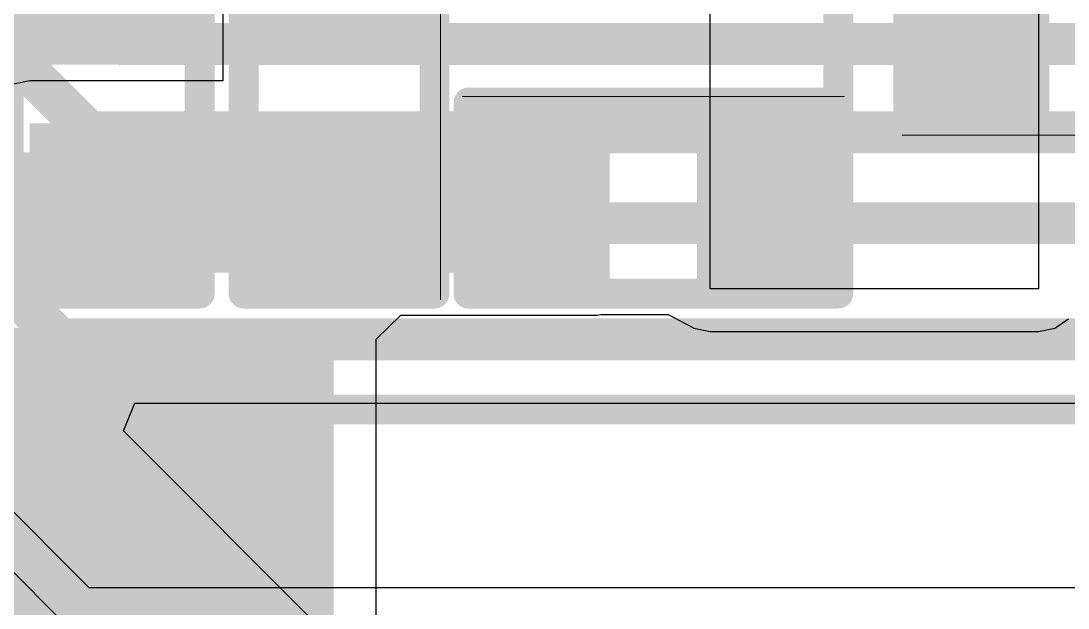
# Model space of a CAD drawing. Header units: inches. Extents: x -3 to 289, y -11 to 89.
# Drawn here: x 71.034 to 75.493, y 7.235 to 9.732 of the extents above; entities that cross this region are included whole.
import ezdxf

# ---------------------------------------------------------------- set-up
doc = ezdxf.new("R2010")
doc.units = ezdxf.units.IN
for name, color, linetype in [('Bottom Layer', 5, 'Continuous'), ('Layer 1', 16, 'Continuous'), ('Top Layer', 1, 'Continuous'), ('Top Overlay', 2, 'Continuous'), ('Top Paste', 8, 'Continuous'), ('Top Solder', 216, 'Continuous')]:
    doc.layers.add(name, color=color, linetype=linetype)

# ---------------------------------------------------------------- blocks, each defined once
blk = doc.blocks.new('R___0402_51')
at = {"layer": 'Top Layer'}
for points in [[(-0.6985, -0.3175), (-0.6985, 0.3175), (-0.2413, 0.3175), (-0.2413, -0.3175)], [(0.2413, -0.3175), (0.2413, 0.3175), (0.6985, 0.3175), (0.6985, -0.3175)]]:
    blk.add_hatch(color=1, dxfattribs=at).paths.add_polyline_path(points)
at = {"layer": 'Top Paste'}
for points in [[(-0.6985, -0.3175), (-0.6985, 0.3175), (-0.2413, 0.3175), (-0.2413, -0.3175)], [(0.2413, -0.3175), (0.2413, 0.3175), (0.6985, 0.3175), (0.6985, -0.3175)]]:
    blk.add_hatch(color=8, dxfattribs=at).paths.add_polyline_path(points)
at = {"layer": 'Top Solder'}
for points in [[(-0.7535, -0.3725), (-0.7535, 0.3725), (-0.1863, 0.3725), (-0.1863, -0.3725)], [(0.1863, -0.3725), (0.1863, 0.3725), (0.7535, 0.3725), (0.7535, -0.3725)]]:
    blk.add_hatch(color=216, dxfattribs=at).paths.add_polyline_path(points)
at = {"layer": 'Top Overlay'}
for points in [[(-0.7874, 0.4064, 0.127, 0.127, 0), (-0.7874, -0.4064, 0.127, 0.127, 0)], [(-0.7874, 0.4064, 0.127, 0.127, 0), (0.7874, 0.4064, 0.127, 0.127, 0)], [(0.7874, 0.4064, 0.127, 0.127, 0), (0.7874, -0.4064, 0.127, 0.127, 0)], [(-0.7874, -0.4064, 0.127, 0.127, 0), (0.7874, -0.4064, 0.127, 0.127, 0)], [(-0.8128, -0.4318, 0.00323, 0.00323, 0), (0.8128, -0.4318, 0.00323, 0.00323, 0)]]:
    blk.add_lwpolyline(points, format="xyseb", dxfattribs=at)
for points in [[(-0.8191, 0.4064, 0.0635, 0.0635, 1), (-0.7556, 0.4064, 0.0635, 0.0635, 1)], [(-0.8191, 0.4064, 0.0635, 0.0635, 1), (-0.7556, 0.4064, 0.0635, 0.0635, 1)], [(0.7556, 0.4064, 0.0635, 0.0635, 1), (0.8191, 0.4064, 0.0635, 0.0635, 1)], [(0.7556, 0.4064, 0.0635, 0.0635, 1), (0.8191, 0.4064, 0.0635, 0.0635, 1)], [(-0.8191, -0.4064, 0.0635, 0.0635, 1), (-0.7556, -0.4064, 0.0635, 0.0635, 1)], [(-0.8191, -0.4064, 0.0635, 0.0635, 1), (-0.7556, -0.4064, 0.0635, 0.0635, 1)], [(0.7556, -0.4064, 0.0635, 0.0635, 1), (0.8191, -0.4064, 0.0635, 0.0635, 1)], [(0.7556, -0.4064, 0.0635, 0.0635, 1), (0.8191, -0.4064, 0.0635, 0.0635, 1)], [(-0.8136, -0.4318, 0.00161, 0.00161, 1), (-0.812, -0.4318, 0.00161, 0.00161, 1)], [(0.812, -0.4318, 0.00161, 0.00161, 1), (0.8136, -0.4318, 0.00161, 0.00161, 1)]]:
    blk.add_lwpolyline(points, format="xyseb", close=True, dxfattribs=at)
blk = doc.blocks.new('R___0402_55')
at = {"layer": 'Top Layer'}
for points in [[(-0.6985, -0.3175), (-0.6985, 0.3175), (-0.2413, 0.3175), (-0.2413, -0.3175)], [(0.2413, -0.3175), (0.2413, 0.3175), (0.6985, 0.3175), (0.6985, -0.3175)]]:
    blk.add_hatch(color=1, dxfattribs=at).paths.add_polyline_path(points)
at = {"layer": 'Top Paste'}
for points in [[(-0.6985, -0.3175), (-0.6985, 0.3175), (-0.2413, 0.3175), (-0.2413, -0.3175)], [(0.2413, -0.3175), (0.2413, 0.3175), (0.6985, 0.3175), (0.6985, -0.3175)]]:
    blk.add_hatch(color=8, dxfattribs=at).paths.add_polyline_path(points)
at = {"layer": 'Top Solder'}
for points in [[(-0.7535, -0.3725), (-0.7535, 0.3725), (-0.1863, 0.3725), (-0.1863, -0.3725)], [(0.1863, -0.3725), (0.1863, 0.3725), (0.7535, 0.3725), (0.7535, -0.3725)]]:
    blk.add_hatch(color=216, dxfattribs=at).paths.add_polyline_path(points)
at = {"layer": 'Top Overlay'}
for points in [[(0.7874, 0.4064, 0.127, 0.127, 0), (-0.7874, 0.4064, 0.127, 0.127, 0)], [(-0.7874, -0.4064, 0.127, 0.127, 0), (-0.7874, 0.4064, 0.127, 0.127, 0)], [(0.7874, -0.4064, 0.127, 0.127, 0), (0.7874, 0.4064, 0.127, 0.127, 0)], [(0.7874, -0.4064, 0.127, 0.127, 0), (-0.7874, -0.4064, 0.127, 0.127, 0)], [(0.8128, -0.4318, 0.00323, 0.00323, 0), (-0.8128, -0.4318, 0.00323, 0.00323, 0)]]:
    blk.add_lwpolyline(points, format="xyseb", dxfattribs=at)
for points in [[(-0.8191, 0.4064, 0.0635, 0.0635, 1), (-0.7556, 0.4064, 0.0635, 0.0635, 1)], [(-0.8191, 0.4064, 0.0635, 0.0635, 1), (-0.7556, 0.4064, 0.0635, 0.0635, 1)], [(0.7556, 0.4064, 0.0635, 0.0635, 1), (0.8191, 0.4064, 0.0635, 0.0635, 1)], [(0.7556, 0.4064, 0.0635, 0.0635, 1), (0.8191, 0.4064, 0.0635, 0.0635, 1)], [(-0.8191, -0.4064, 0.0635, 0.0635, 1), (-0.7556, -0.4064, 0.0635, 0.0635, 1)], [(-0.8191, -0.4064, 0.0635, 0.0635, 1), (-0.7556, -0.4064, 0.0635, 0.0635, 1)], [(0.7556, -0.4064, 0.0635, 0.0635, 1), (0.8191, -0.4064, 0.0635, 0.0635, 1)], [(0.7556, -0.4064, 0.0635, 0.0635, 1), (0.8191, -0.4064, 0.0635, 0.0635, 1)], [(-0.8136, -0.4318, 0.00161, 0.00161, 1), (-0.812, -0.4318, 0.00161, 0.00161, 1)], [(0.812, -0.4318, 0.00161, 0.00161, 1), (0.8136, -0.4318, 0.00161, 0.00161, 1)]]:
    blk.add_lwpolyline(points, format="xyseb", close=True, dxfattribs=at)
blk = doc.blocks.new('R___0402_56')
at = {"layer": 'Top Layer'}
for points in [[(-0.6985, -0.3175), (-0.6985, 0.3175), (-0.2413, 0.3175), (-0.2413, -0.3175)], [(0.2413, -0.3175), (0.2413, 0.3175), (0.6985, 0.3175), (0.6985, -0.3175)]]:
    blk.add_hatch(color=1, dxfattribs=at).paths.add_polyline_path(points)
at = {"layer": 'Top Paste'}
for points in [[(-0.6985, -0.3175), (-0.6985, 0.3175), (-0.2413, 0.3175), (-0.2413, -0.3175)], [(0.2413, -0.3175), (0.2413, 0.3175), (0.6985, 0.3175), (0.6985, -0.3175)]]:
    blk.add_hatch(color=8, dxfattribs=at).paths.add_polyline_path(points)
at = {"layer": 'Top Solder'}
for points in [[(-0.7535, -0.3725), (-0.7535, 0.3725), (-0.1863, 0.3725), (-0.1863, -0.3725)], [(0.1863, -0.3725), (0.1863, 0.3725), (0.7535, 0.3725), (0.7535, -0.3725)]]:
    blk.add_hatch(color=216, dxfattribs=at).paths.add_polyline_path(points)
at = {"layer": 'Top Overlay'}
for points in [[(-0.7874, 0.4064, 0.127, 0.127, 0), (-0.7874, -0.4064, 0.127, 0.127, 0)], [(0.7874, 0.4064, 0.127, 0.127, 0), (-0.7874, 0.4064, 0.127, 0.127, 0)], [(0.7874, 0.4064, 0.127, 0.127, 0), (0.7874, -0.4064, 0.127, 0.127, 0)], [(0.7874, -0.4064, 0.127, 0.127, 0), (-0.7874, -0.4064, 0.127, 0.127, 0)], [(0.8128, -0.4318, 0.00323, 0.00323, 0), (-0.8128, -0.4318, 0.00323, 0.00323, 0)]]:
    blk.add_lwpolyline(points, format="xyseb", dxfattribs=at)
for points in [[(-0.8191, 0.4064, 0.0635, 0.0635, 1), (-0.7556, 0.4064, 0.0635, 0.0635, 1)], [(-0.8191, 0.4064, 0.0635, 0.0635, 1), (-0.7556, 0.4064, 0.0635, 0.0635, 1)], [(0.7556, 0.4064, 0.0635, 0.0635, 1), (0.8191, 0.4064, 0.0635, 0.0635, 1)], [(0.7556, 0.4064, 0.0635, 0.0635, 1), (0.8191, 0.4064, 0.0635, 0.0635, 1)], [(-0.8191, -0.4064, 0.0635, 0.0635, 1), (-0.7556, -0.4064, 0.0635, 0.0635, 1)], [(-0.8191, -0.4064, 0.0635, 0.0635, 1), (-0.7556, -0.4064, 0.0635, 0.0635, 1)], [(0.7556, -0.4064, 0.0635, 0.0635, 1), (0.8191, -0.4064, 0.0635, 0.0635, 1)], [(0.7556, -0.4064, 0.0635, 0.0635, 1), (0.8191, -0.4064, 0.0635, 0.0635, 1)], [(-0.8136, -0.4318, 0.00161, 0.00161, 1), (-0.812, -0.4318, 0.00161, 0.00161, 1)], [(0.812, -0.4318, 0.00161, 0.00161, 1), (0.8136, -0.4318, 0.00161, 0.00161, 1)]]:
    blk.add_lwpolyline(points, format="xyseb", close=True, dxfattribs=at)
blk = doc.blocks.new('R___0402_59')
at = {"layer": 'Top Layer'}
for points in [[(-0.6985, -0.3175), (-0.6985, 0.3175), (-0.2413, 0.3175), (-0.2413, -0.3175)], [(0.2413, -0.3175), (0.2413, 0.3175), (0.6985, 0.3175), (0.6985, -0.3175)]]:
    blk.add_hatch(color=1, dxfattribs=at).paths.add_polyline_path(points)
at = {"layer": 'Top Paste'}
for points in [[(-0.6985, -0.3175), (-0.6985, 0.3175), (-0.2413, 0.3175), (-0.2413, -0.3175)], [(0.2413, -0.3175), (0.2413, 0.3175), (0.6985, 0.3175), (0.6985, -0.3175)]]:
    blk.add_hatch(color=8, dxfattribs=at).paths.add_polyline_path(points)
at = {"layer": 'Top Solder'}
for points in [[(-0.7535, -0.3725), (-0.7535, 0.3725), (-0.1863, 0.3725), (-0.1863, -0.3725)], [(0.1863, -0.3725), (0.1863, 0.3725), (0.7535, 0.3725), (0.7535, -0.3725)]]:
    blk.add_hatch(color=216, dxfattribs=at).paths.add_polyline_path(points)
at = {"layer": 'Top Overlay'}
for points in [[(-0.7874, -0.4064, 0.127, 0.127, 0), (-0.7874, 0.4064, 0.127, 0.127, 0)], [(-0.7874, 0.4064, 0.127, 0.127, 0), (0.7874, 0.4064, 0.127, 0.127, 0)], [(0.7874, -0.4064, 0.127, 0.127, 0), (0.7874, 0.4064, 0.127, 0.127, 0)], [(-0.7874, -0.4064, 0.127, 0.127, 0), (0.7874, -0.4064, 0.127, 0.127, 0)], [(-0.8128, -0.4318, 0.00323, 0.00323, 0), (0.8128, -0.4318, 0.00323, 0.00323, 0)]]:
    blk.add_lwpolyline(points, format="xyseb", dxfattribs=at)
for points in [[(-0.8191, 0.4064, 0.0635, 0.0635, 1), (-0.7556, 0.4064, 0.0635, 0.0635, 1)], [(-0.8191, 0.4064, 0.0635, 0.0635, 1), (-0.7556, 0.4064, 0.0635, 0.0635, 1)], [(0.7556, 0.4064, 0.0635, 0.0635, 1), (0.8191, 0.4064, 0.0635, 0.0635, 1)], [(0.7556, 0.4064, 0.0635, 0.0635, 1), (0.8191, 0.4064, 0.0635, 0.0635, 1)], [(-0.8191, -0.4064, 0.0635, 0.0635, 1), (-0.7556, -0.4064, 0.0635, 0.0635, 1)], [(-0.8191, -0.4064, 0.0635, 0.0635, 1), (-0.7556, -0.4064, 0.0635, 0.0635, 1)], [(0.7556, -0.4064, 0.0635, 0.0635, 1), (0.8191, -0.4064, 0.0635, 0.0635, 1)], [(0.7556, -0.4064, 0.0635, 0.0635, 1), (0.8191, -0.4064, 0.0635, 0.0635, 1)], [(-0.8136, -0.4318, 0.00161, 0.00161, 1), (-0.812, -0.4318, 0.00161, 0.00161, 1)], [(0.812, -0.4318, 0.00161, 0.00161, 1), (0.8136, -0.4318, 0.00161, 0.00161, 1)]]:
    blk.add_lwpolyline(points, format="xyseb", close=True, dxfattribs=at)
blk = doc.blocks.new('693071010811_82')
at = {"layer": 'Top Layer'}
blk.add_hatch(color=1, dxfattribs=at).paths.add_polyline_path([(-0.175, 7.725), (1.625, 7.725), (1.625, 6.325), (-0.175, 6.325)])
at = {"layer": 'Top Paste'}
blk.add_hatch(color=8, dxfattribs=at).paths.add_polyline_path([(-0.175, 7.725), (1.625, 7.725), (1.625, 6.325), (-0.175, 6.325)])
at = {"layer": 'Top Solder'}
blk.add_hatch(color=216, dxfattribs=at).paths.add_polyline_path([(-0.225, 7.775), (1.675, 7.775), (1.675, 6.275), (-0.225, 6.275)])
at = {"layer": 'Top Overlay'}
for points in [[(1.8553, 7.4261, 0.127, 0.127, 0), (5.2742, 7.4261, 0.127, 0.127, 0)], [(5.2742, 7.4261, 0.127, 0.127, 0), (6.975, 7.4261, 0.127, 0.127, 0)]]:
    blk.add_lwpolyline(points, format="xyseb", dxfattribs=at)
for points in [[(1.8236, 7.4261, 0.0635, 0.0635, 1), (1.8871, 7.4261, 0.0635, 0.0635, 1)], [(5.2424, 7.4261, 0.0635, 0.0635, 1), (5.3059, 7.4261, 0.0635, 0.0635, 1)], [(5.2424, 7.4261, 0.0635, 0.0635, 1), (5.3059, 7.4261, 0.0635, 0.0635, 1)]]:
    blk.add_lwpolyline(points, format="xyseb", close=True, dxfattribs=at)

msp = doc.modelspace()

# ---------------------------------------------------------------- hatches: boundary and pattern name
at = {"layer": 'Top Layer'}
for points in [[(71.0717, 8.6614), (73.4862, 8.6614), (73.4862, 9.2964), (71.0717, 9.2964)], [(72.3654, 8.378), (69.3803, 8.378), (69.3803, 6.978), (72.3654, 6.978)]]:
    msp.add_hatch(color=1, dxfattribs=at).paths.add_polyline_path(points)

# ---------------------------------------------------------------- linework, layer by layer
at = {"layer": 'Bottom Layer'}
for p, q in [((68.3603, 10.0292), (71.2497, 7.1398)), ((71.3248, 7.3211), (69.0179, 9.628)), ((96.6439, 7.3211), (71.3248, 7.3211))]:
    msp.add_line(p, q, dxfattribs=at)
at = {"layer": 'Layer 1'}
for p, q in [((71.4711, 7.9888), (71.5197, 8.1061)), ((71.5197, 8.1061), (97.9573, 8.1061)), ((72.7421, 6.7178), (71.4711, 7.9888))]:
    msp.add_line(p, q, dxfattribs=at)
for points in [[(57.6186, 20.771, 0.1778, 0.1778, 0), (72.6548, 5.7347, 0.1778, 0.1778, 0)], [(59.764, 19.3114, 0.1778, 0.1778, 0), (72.6294, 6.4459, 0.1778, 0.1778, 0)], [(63.5528, 16.0255, 0.1778, 0.1778, 0), (71.2002, 8.378, 0.1778, 0.1778, 0)], [(64.1571, 15.9241, 0.1778, 0.1778, 0), (71.2088, 8.8724, 0.1778, 0.1778, 0)], [(64.7921, 15.792, 0.1778, 0.1778, 0), (71.3257, 9.2583, 0.1778, 0.1778, 0)], [(68.1781, 12.9089, 0.1778, 0.1778, 0), (71.4525, 9.6344, 0.1778, 0.1778, 0)], [(71.4525, 9.6344, 0.1778, 0.1778, 0), (97.4064, 9.6344, 0.1778, 0.1778, 0)], [(71.3257, 9.2583, 0.1778, 0.1778, 0), (97.8318, 9.2583, 0.1778, 0.1778, 0)], [(71.2088, 8.8724, 0.1778, 0.1778, 0), (97.9487, 8.8724, 0.1778, 0.1778, 0)], [(71.2002, 8.378, 0.1778, 0.1778, 0), (97.9573, 8.378, 0.1778, 0.1778, 0)]]:
    msp.add_lwpolyline(points, format="xyseb", dxfattribs=at)
for points in [[(71.4081, 9.6344, 0.0889, 0.0889, 1), (71.497, 9.6344, 0.0889, 0.0889, 1)], [(71.4081, 9.6344, 0.0889, 0.0889, 1), (71.497, 9.6344, 0.0889, 0.0889, 1)], [(71.2812, 9.2583, 0.0889, 0.0889, 1), (71.3701, 9.2583, 0.0889, 0.0889, 1)], [(71.2812, 9.2583, 0.0889, 0.0889, 1), (71.3701, 9.2583, 0.0889, 0.0889, 1)], [(71.1643, 8.8724, 0.0889, 0.0889, 1), (71.2532, 8.8724, 0.0889, 0.0889, 1)], [(71.1643, 8.8724, 0.0889, 0.0889, 1), (71.2532, 8.8724, 0.0889, 0.0889, 1)], [(71.1558, 8.378, 0.0889, 0.0889, 1), (71.2447, 8.378, 0.0889, 0.0889, 1)], [(71.1558, 8.378, 0.0889, 0.0889, 1), (71.2447, 8.378, 0.0889, 0.0889, 1)]]:
    msp.add_lwpolyline(points, format="xyseb", close=True, dxfattribs=at)
at = {"layer": 'Top Layer'}
for p, q in [((75.3674, 14.4878), (75.3674, 8.593)), ((73.9688, 8.593), (73.9688, 10.8148)), ((71.8939, 10.2362), (71.8939, 9.4777)), ((71.0717, 9.4777), (71.0023, 9.4639)), ((71.8939, 9.4777), (71.0717, 9.4777)), ((75.3674, 8.593), (73.9688, 8.593)), ((72.5467, 8.378), (72.6521, 8.4802)), ((72.6521, 8.4802), (73.4862, 8.4802)), ((73.4862, 8.4802), (73.5037, 8.4836)), ((73.5037, 8.4836), (73.664, 8.4836)), ((73.664, 8.4836), (73.664, 8.4836)), ((73.664, 8.4836), (73.791, 8.4836)), ((73.791, 8.4836), (73.8952, 8.4284)), ((73.8952, 8.4284), (73.8995, 8.4255)), ((75.4368, 8.4255), (75.4956, 8.4648)), ((73.8995, 8.4255), (73.9688, 8.4117)), ((73.9688, 8.4117), (75.3674, 8.4117)), ((75.3674, 8.4117), (75.4368, 8.4255)), ((72.5467, 6.978), (72.5467, 8.378))]:
    msp.add_line(p, q, dxfattribs=at)
at = {"layer": 'Top Overlay'}
msp.add_lwpolyline([(74.5149, 9.3853, 0.127, 0.127, 0), (74.5149, 10.3687, 0.127, 0.127, 0)], format="xyseb", dxfattribs=at)
msp.add_lwpolyline([(74.4832, 9.3853, 0.0635, 0.0635, 1), (74.5467, 9.3853, 0.0635, 0.0635, 1)], format="xyseb", close=True, dxfattribs=at)

# ---------------------------------------------------------------- block references
for name, p, rotation in [('R___0402_55', (71.3892, 9.3599), 270), ('R___0402_51', (72.3892, 9.3599), 90), ('R___0402_56', (73.7275, 8.9789), 180)]:
    msp.add_blockref(name, p, dxfattribs=dict(rotation=rotation))
for name, p in [('R___0402_59', (75.5998, 9.678)), ('693071010811_82', (69.5553, 0.6531))]:
    msp.add_blockref(name, p)

doc.saveas('drawing.dxf')
